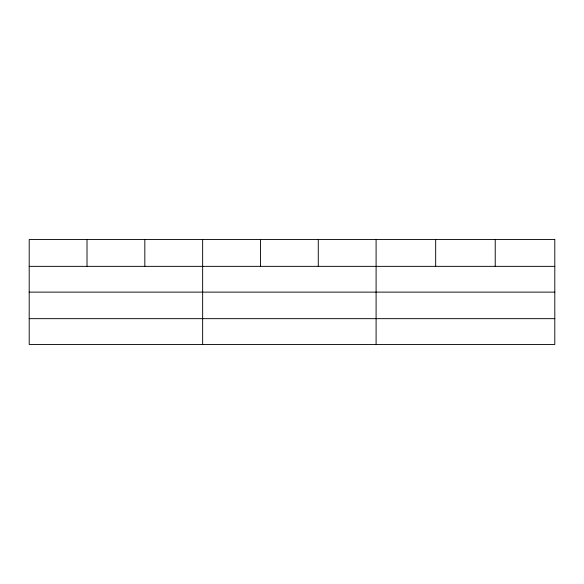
<?xml version="1.0" encoding="UTF-8"?>
<svg xmlns="http://www.w3.org/2000/svg" width="584" height="584" viewBox="0 0 584 584"><rect width="100%" height="100%" fill="white"/><g stroke="black" fill="none" stroke-linecap="round" stroke-linejoin="round"><path stroke-width="0.88" d="M29.2 266.355L554.8 266.355M29.2 292.124L554.8 292.124M29.2 318.667L554.8 318.667M495.232 239.564L495.232 266.355M435.664 239.564L435.664 266.355M376.096 239.564L376.096 344.436M318.28 239.564L318.28 266.355M260.464 239.564L260.464 266.355M202.648 239.564L202.648 344.436M144.832 239.564L144.832 266.355M87.016 239.564L87.016 266.355M554.8 239.564L29.2 239.564L29.2 344.436L554.8 344.436L554.8 239.564"/></g></svg>
